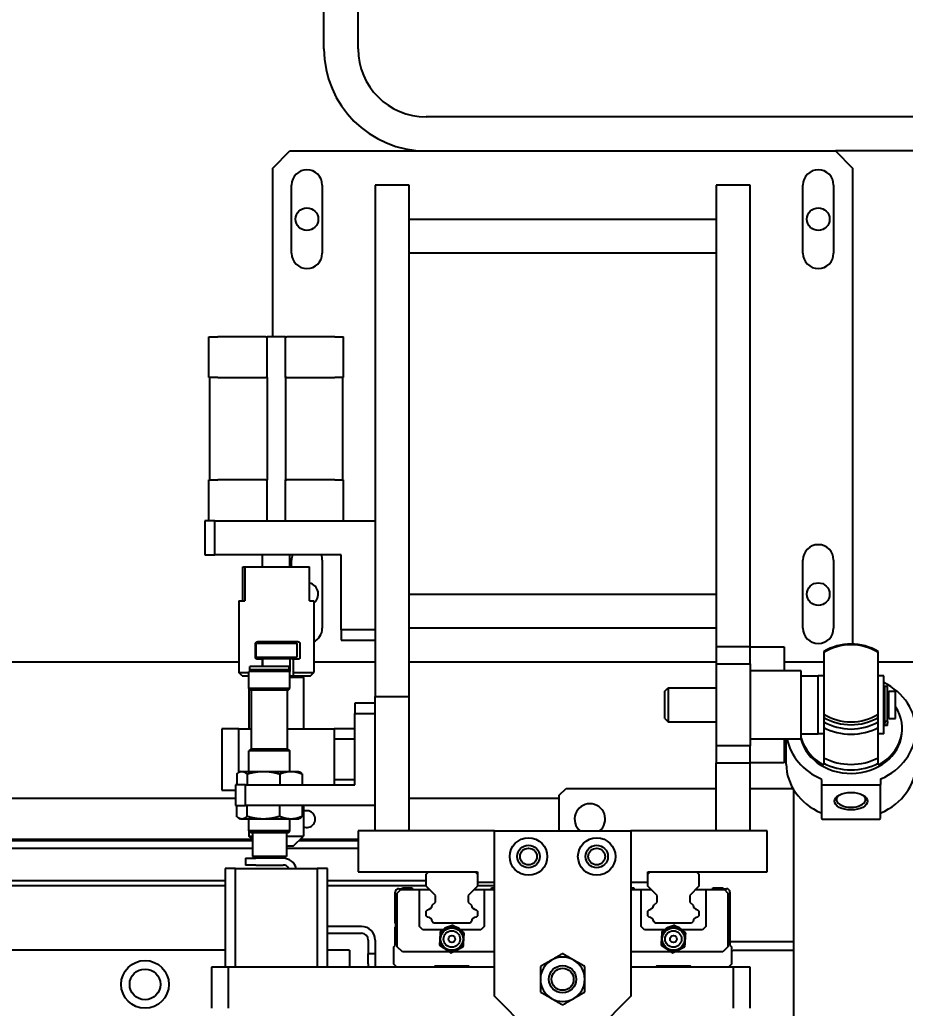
# Model space of a CAD drawing. Header units: millimetres. Extents: x 0 to 7722, y 0 to 5460.
# Drawn here: x 1578.7 to 1838.4, y 3732 to 4022 of the extents above; entities that cross this region are included whole.
import ezdxf

# ---------------------------------------------------------------- set-up
doc = ezdxf.new("R2010")
doc.units = ezdxf.units.MM
doc.header["$LTSCALE"] = 5
doc.layers.get('0').update_dxf_attribs({"linetype": 'CONTINUOUS'})
doc.layers.get('Defpoints').update_dxf_attribs({"linetype": 'CONTINUOUS'})
doc.styles.add('DIM', font='romans.shx', dxfattribs={"width": 0.85})
doc.dimstyles.new('KOCPSM$0', dxfattribs={"dimtxt": 3, "dimasz": 2.5, "dimexe": 0.8, "dimexo": 0.8, "dimgap": 0.8, "dimtad": 1, "dimdsep": 46, "dimtxsty": 'DIM', "dimblk": 'CLOSEDBLANK', "dimcen": 0, "dimclrd": 4, "dimclre": 4, "dimclrt": 7, "dimazin": 2, "dimtfac": 1, "dimtmove": 0, "dimatfit": 3, "dimldrblk": 'CLOSEDBLANK', "dimfxl": 1, "dimarcsym": 0})

# ---------------------------------------------------------------- blocks, each defined once
blk = doc.blocks.new('_ClosedBlank')
at = {"color": 0, "linetype": 'ByBlock', "lineweight": -2}
for p, q in [((-1, 0.1667), (0, 0)), ((-1, 0.1667), (-1, -0.1667)), ((0, 0), (-1, -0.1667))]:
    blk.add_line(p, q, dxfattribs=at)
blk = doc.blocks.new('*D10')
at = {"color": 4, "linetype": 'ByBlock', "lineweight": -2, "transparency": 16777216}
for p, q in [((605.43, 4029.21), (605.43, 5055.01)), ((2190.43, 4539.48), (2190.43, 5055.01)), ((642.93, 5043.01), (2152.93, 5043.01))]:
    blk.add_line(p, q, dxfattribs=at)
at = {"layer": 'Defpoints', "color": 0, "transparency": 16777216}
for p in [(2190.43, 5043.01), (2190.43, 4527.48), (605.43, 4017.21)]:
    blk.add_point(p, dxfattribs=at)
at = {"color": 4, "lineweight": -2, "transparency": 16777216, "xscale": 37.5, "yscale": 37.5, "zscale": 37.5, "rotation": 180}
blk.add_blockref('_ClosedBlank', (605.43, 5043.01), dxfattribs=at)
at = {"color": 4, "lineweight": -2, "transparency": 16777216, "xscale": 37.5, "yscale": 37.5, "zscale": 37.5}
blk.add_blockref('_ClosedBlank', (2190.43, 5043.01), dxfattribs=at)
at = {"color": 7, "transparency": 16777216, "insert": (1397.93, 5077.51), "char_height": 45, "attachment_point": 5, "style": 'DIM'}
blk.add_mtext('1585', dxfattribs=at)

msp = doc.modelspace()

# ---------------------------------------------------------------- linework, layer by layer
for p, q in [((1667.931, 4013.483), (1667.931, 4075.283)), ((1677.931, 4013.483), (1677.931, 4075.283)), ((1891.981, 3993.483), (1697.931, 3993.483)), ((1652.931, 3978.483), (1657.931, 3983.483)), ((1657.931, 3983.483), (1817.931, 3983.483)), ((1891.981, 3983.483), (1817.931, 3983.483)), ((1817.931, 3983.483), (1822.931, 3978.483)), ((1652.931, 3928.983), (1652.931, 3978.483)), ((1822.931, 3978.483), (1822.931, 3838.797)), ((1658.431, 3953.483), (1658.431, 3973.483)), ((1667.431, 3973.483), (1667.431, 3953.483)), ((1692.931, 3973.483), (1682.931, 3973.483)), ((1682.931, 3973.483), (1682.931, 3823.483)), ((1692.931, 3823.483), (1692.931, 3973.483)), ((1782.931, 3973.483), (1782.931, 3837.983)), ((1792.931, 3973.483), (1782.931, 3973.483)), ((1792.931, 3837.983), (1792.931, 3973.483)), ((1808.431, 3953.483), (1808.431, 3973.483)), ((1817.431, 3973.483), (1817.431, 3953.483)), ((1692.931, 3963.483), (1782.931, 3963.483)), ((1782.931, 3953.483), (1692.931, 3953.483)), ((1634.181, 3916.983), (1634.181, 3928.983)), ((1634.181, 3928.983), (1636.078, 3928.983)), ((1636.078, 3928.983), (1636.748, 3928.983)), ((1650.831, 3928.983), (1636.748, 3928.983)), ((1650.831, 3928.983), (1651.231, 3928.983)), ((1651.231, 3916.983), (1651.231, 3928.983)), ((1656.631, 3928.983), (1651.231, 3928.983)), ((1656.631, 3928.983), (1657.031, 3928.983)), ((1656.631, 3916.983), (1656.631, 3928.983)), ((1671.114, 3928.983), (1657.031, 3928.983)), ((1671.114, 3928.983), (1671.784, 3928.983)), ((1671.784, 3928.983), (1673.681, 3928.983)), ((1673.681, 3916.983), (1673.681, 3928.983)), ((1636.078, 3916.983), (1634.181, 3916.983)), ((1634.431, 3886.983), (1634.431, 3916.983)), ((1636.748, 3916.983), (1636.078, 3916.983)), ((1636.748, 3916.983), (1650.831, 3916.983)), ((1651.231, 3916.983), (1650.831, 3916.983)), ((1651.231, 3916.983), (1651.231, 3886.983)), ((1657.031, 3916.983), (1656.631, 3916.983)), ((1656.631, 3916.983), (1656.631, 3886.983)), ((1657.031, 3916.983), (1671.114, 3916.983)), ((1671.784, 3916.983), (1671.114, 3916.983)), ((1673.681, 3916.983), (1671.784, 3916.983)), ((1673.431, 3886.983), (1673.431, 3916.983)), ((1634.181, 3886.983), (1636.078, 3886.983)), ((1634.181, 3874.983), (1634.181, 3886.983)), ((1636.078, 3886.983), (1636.748, 3886.983)), ((1650.831, 3886.983), (1636.748, 3886.983)), ((1650.831, 3886.983), (1651.231, 3886.983)), ((1651.231, 3874.983), (1651.231, 3886.983)), ((1656.631, 3886.983), (1657.031, 3886.983)), ((1656.631, 3874.983), (1656.631, 3886.983)), ((1671.114, 3886.983), (1657.031, 3886.983)), ((1671.114, 3886.983), (1671.784, 3886.983)), ((1671.784, 3886.983), (1673.681, 3886.983)), ((1673.681, 3874.983), (1673.681, 3886.983)), ((1635.931, 3874.983), (1632.931, 3874.983)), ((1632.931, 3874.983), (1632.931, 3864.983)), ((1635.931, 3864.983), (1635.931, 3874.983)), ((1635.931, 3874.983), (1682.931, 3874.983)), ((1632.931, 3864.983), (1635.931, 3864.983)), ((1672.931, 3864.983), (1635.931, 3864.983)), ((1649.931, 3861.483), (1649.931, 3864.983)), ((1657.931, 3861.483), (1657.931, 3864.983)), ((1658.431, 3861.483), (1658.431, 3863.483)), ((1667.431, 3863.483), (1667.431, 3843.483)), ((1672.931, 3842.983), (1672.931, 3864.983)), ((1808.431, 3843.483), (1808.431, 3863.483)), ((1817.431, 3863.483), (1817.431, 3843.483)), ((1644.171, 3861.483), (1644.714, 3861.483)), ((1644.171, 3851.483), (1644.171, 3861.483)), ((1644.714, 3861.483), (1644.714, 3851.483)), ((1644.714, 3861.483), (1663.691, 3861.483)), ((1663.691, 3851.483), (1663.691, 3861.483)), ((1642.931, 3851.483), (1644.714, 3851.483)), ((1642.931, 3851.483), (1642.931, 3830.483)), ((1663.691, 3851.483), (1664.931, 3851.483)), ((1664.931, 3851.483), (1664.931, 3830.483)), ((1692.931, 3853.483), (1782.931, 3853.483)), ((1672.931, 3842.983), (1672.931, 3839.983)), ((1682.931, 3842.983), (1672.931, 3842.983)), ((1782.931, 3843.483), (1692.931, 3843.483)), ((1672.931, 3839.983), (1682.931, 3839.983)), ((1647.873, 3834.783), (1647.873, 3838.983)), ((1648.431, 3839.483), (1647.931, 3838.983)), ((1659.931, 3838.983), (1647.931, 3838.983)), ((1647.931, 3838.983), (1647.931, 3834.983)), ((1660.375, 3839.483), (1648.39, 3839.483)), ((1659.431, 3839.483), (1659.931, 3838.983)), ((1659.931, 3838.983), (1659.931, 3834.983)), ((1660.858, 3838.983), (1660.858, 3834.783)), ((1792.931, 3837.983), (1782.931, 3837.983)), ((1782.931, 3837.983), (1782.931, 3832.983)), ((1792.931, 3832.983), (1792.931, 3837.983)), ((1792.931, 3837.983), (1802.931, 3837.983)), ((1802.931, 3837.983), (1802.931, 3830.983)), ((1647.931, 3834.983), (1659.931, 3834.983)), ((1648.431, 3834.483), (1647.931, 3834.983)), ((1648.183, 3834.483), (1649.928, 3834.483)), ((1658.58, 3834.483), (1649.928, 3834.483)), ((1649.928, 3832.283), (1649.928, 3834.483)), ((1649.931, 3834.483), (1649.931, 3832.283)), ((1657.931, 3834.483), (1657.931, 3830.783)), ((1658.58, 3834.483), (1658.917, 3834.483)), ((1658.917, 3834.483), (1660.569, 3834.483)), ((1658.917, 3834.483), (1658.917, 3830.483)), ((1659.431, 3834.483), (1659.931, 3834.983)), ((1814.531, 3836.333), (1814.531, 3818.265)), ((1830.531, 3818.265), (1830.531, 3836.333)), ((1642.931, 3833.483), (1552.931, 3833.483)), ((1646.431, 3831.283), (1645.931, 3830.783)), ((1657.681, 3832.283), (1646.181, 3832.283)), ((1646.181, 3831.283), (1646.181, 3832.283)), ((1657.681, 3831.283), (1646.181, 3831.283)), ((1657.431, 3831.283), (1657.931, 3830.783)), ((1657.681, 3831.283), (1657.681, 3832.283)), ((1682.931, 3833.483), (1664.931, 3833.483)), ((1782.931, 3833.483), (1692.931, 3833.483)), ((1782.931, 3832.983), (1792.931, 3832.983)), ((1782.931, 3832.983), (1782.931, 3808.983)), ((1792.931, 3832.983), (1792.931, 3808.983)), ((1807.931, 3830.983), (1792.931, 3830.983)), ((1814.531, 3833.483), (1802.931, 3833.483)), ((1807.931, 3810.983), (1807.931, 3830.983)), ((1962.563, 3833.483), (1830.531, 3833.483)), ((1642.931, 3830.483), (1645.931, 3830.483)), ((1643.931, 3829.483), (1642.931, 3830.483)), ((1643.931, 3829.483), (1645.931, 3829.483)), ((1657.931, 3830.783), (1645.931, 3830.783)), ((1645.931, 3825.783), (1645.931, 3830.783)), ((1657.931, 3825.783), (1657.931, 3830.783)), ((1657.931, 3829.483), (1658.719, 3829.483)), ((1661.931, 3828.983), (1657.931, 3828.983)), ((1658.863, 3829.483), (1658.719, 3829.483)), ((1658.863, 3829.483), (1663.931, 3829.483)), ((1658.917, 3830.483), (1664.931, 3830.483)), ((1661.431, 3829.483), (1661.931, 3828.983)), ((1661.931, 3828.983), (1661.931, 3813.983)), ((1663.931, 3829.483), (1664.931, 3830.483)), ((1807.931, 3829.483), (1812.931, 3829.483)), ((1812.931, 3812.483), (1812.931, 3829.483)), ((1812.931, 3812.483), (1812.931, 3829.483)), ((1814.531, 3829.483), (1812.931, 3829.483)), ((1832.131, 3829.483), (1830.531, 3829.483)), ((1832.131, 3812.483), (1832.131, 3829.483)), ((1645.931, 3825.783), (1645.931, 3813.983)), ((1657.931, 3825.783), (1645.931, 3825.783)), ((1646.431, 3825.283), (1645.931, 3825.783)), ((1657.431, 3825.283), (1646.431, 3825.283)), ((1646.681, 3807.983), (1646.681, 3825.283)), ((1657.181, 3807.983), (1657.181, 3825.283)), ((1657.431, 3825.283), (1657.931, 3825.783)), ((1767.931, 3824.983), (1768.931, 3825.983)), ((1768.931, 3825.983), (1768.931, 3815.983)), ((1768.931, 3825.983), (1782.931, 3825.983)), ((1832.431, 3816.122), (1832.431, 3826.372)), ((1833.231, 3826.372), (1832.431, 3826.372)), ((1833.231, 3816.122), (1833.231, 3826.372)), ((1682.931, 3823.483), (1692.931, 3823.483)), ((1682.931, 3783.983), (1682.931, 3823.483)), ((1692.931, 3783.983), (1692.931, 3823.483)), ((1767.931, 3816.983), (1767.931, 3824.983)), ((1832.131, 3824.983), (1832.431, 3824.983)), ((1833.231, 3824.683), (1833.581, 3824.683)), ((1833.581, 3816.983), (1833.581, 3824.983)), ((1833.581, 3824.983), (1835.581, 3824.983)), ((1835.581, 3816.983), (1835.581, 3824.983)), ((1676.931, 3821.483), (1676.931, 3818.483)), ((1682.931, 3821.483), (1676.931, 3821.483)), ((1676.931, 3818.483), (1682.931, 3818.483)), ((1676.931, 3797.483), (1676.931, 3818.483)), ((1767.931, 3816.983), (1768.931, 3815.983)), ((1814.531, 3817.319), (1814.531, 3816.055)), ((1830.531, 3816.055), (1830.531, 3817.319)), ((1832.131, 3816.983), (1832.431, 3816.983)), ((1833.231, 3817.283), (1833.581, 3817.283)), ((1833.581, 3816.983), (1835.581, 3816.983)), ((1642.931, 3813.983), (1637.931, 3813.983)), ((1637.931, 3813.983), (1637.931, 3795.983)), ((1642.931, 3801.193), (1642.931, 3813.983)), ((1642.931, 3813.983), (1646.681, 3813.983)), ((1657.181, 3813.983), (1670.931, 3813.983)), ((1676.931, 3813.983), (1670.931, 3813.983)), ((1670.931, 3813.983), (1670.931, 3810.983)), ((1768.931, 3815.983), (1782.931, 3815.983)), ((1814.531, 3814.353), (1814.531, 3805.484)), ((1830.531, 3805.484), (1830.531, 3814.353)), ((1832.431, 3816.122), (1832.431, 3815.603)), ((1833.231, 3816.122), (1832.431, 3816.122)), ((1832.431, 3814.946), (1832.431, 3815.603)), ((1833.231, 3814.946), (1832.431, 3814.946)), ((1833.231, 3816.122), (1833.231, 3815.603)), ((1833.231, 3814.946), (1833.231, 3815.603)), ((1837.531, 3813.614), (1837.531, 3814.14)), ((1670.931, 3810.983), (1670.931, 3798.983)), ((1670.931, 3810.983), (1676.931, 3810.983)), ((1792.931, 3810.983), (1807.931, 3810.983)), ((1802.931, 3810.983), (1802.931, 3803.983)), ((1803.531, 3803.613), (1803.531, 3810.983)), ((1807.931, 3812.483), (1812.931, 3812.483)), ((1814.531, 3812.483), (1812.931, 3812.483)), ((1832.131, 3812.483), (1830.531, 3812.483)), ((1646.431, 3807.983), (1645.931, 3807.483)), ((1657.431, 3807.983), (1646.431, 3807.983)), ((1657.431, 3807.983), (1657.931, 3807.483)), ((1782.931, 3808.983), (1782.931, 3803.983)), ((1792.931, 3808.983), (1782.931, 3808.983)), ((1792.931, 3803.983), (1792.931, 3808.983)), ((1657.931, 3807.483), (1645.931, 3807.483)), ((1645.931, 3801.483), (1645.931, 3807.483)), ((1657.931, 3801.483), (1657.931, 3807.483)), ((1814.531, 3805.484), (1814.531, 3805.475)), ((1830.531, 3805.475), (1830.531, 3805.484)), ((1782.931, 3783.983), (1782.931, 3803.983)), ((1782.931, 3803.983), (1792.931, 3803.983)), ((1792.931, 3783.983), (1792.931, 3803.983)), ((1802.931, 3803.983), (1792.931, 3803.983)), ((1814.531, 3804.232), (1814.531, 3803.878)), ((1814.531, 3803.878), (1814.531, 3803.352)), ((1830.531, 3803.878), (1830.531, 3804.232)), ((1830.531, 3803.352), (1830.531, 3803.878)), ((1642.334, 3800.724), (1642.334, 3797.483)), ((1643.431, 3801.483), (1642.998, 3801.233)), ((1643.431, 3801.483), (1643.843, 3801.483)), ((1643.843, 3801.483), (1650.15, 3801.483)), ((1645.351, 3800.724), (1645.351, 3797.483)), ((1650.15, 3801.483), (1658.238, 3801.483)), ((1654.948, 3800.724), (1654.948, 3797.483)), ((1658.238, 3801.483), (1660.431, 3801.483)), ((1660.431, 3801.483), (1660.864, 3801.233)), ((1661.528, 3800.724), (1661.528, 3797.483)), ((1813.931, 3797.629), (1813.931, 3799.053)), ((1831.131, 3799.053), (1831.131, 3797.629)), ((1644.931, 3797.483), (1641.931, 3797.483)), ((1641.931, 3797.483), (1641.931, 3791.483)), ((1644.931, 3791.483), (1644.931, 3797.483)), ((1644.931, 3797.483), (1676.931, 3797.483)), ((1676.931, 3798.983), (1670.931, 3798.983)), ((1670.931, 3798.983), (1670.931, 3797.483)), ((1736.931, 3794.483), (1738.931, 3796.483)), ((1738.931, 3796.483), (1782.931, 3796.483)), ((1792.931, 3796.483), (1805.482, 3796.483)), ((1813.931, 3787.628), (1813.931, 3797.629)), ((1830.931, 3797.459), (1814.131, 3797.459)), ((1831.131, 3787.628), (1831.131, 3797.629)), ((1641.931, 3793.483), (1288.931, 3793.483)), ((1637.931, 3795.983), (1641.931, 3795.983)), ((1736.931, 3793.483), (1692.931, 3793.483)), ((1736.931, 3783.983), (1736.931, 3794.483)), ((1805.731, 3715.975), (1805.731, 3796.068)), ((1641.931, 3791.483), (1644.931, 3791.483)), ((1642.334, 3788.242), (1642.334, 3791.483)), ((1682.931, 3791.483), (1644.931, 3791.483)), ((1645.351, 3788.242), (1645.351, 3791.483)), ((1654.948, 3788.242), (1654.948, 3791.483)), ((1661.528, 3791.483), (1661.528, 3788.242)), ((1661.931, 3791.483), (1661.931, 3782.483)), ((1643.431, 3787.483), (1642.998, 3787.733)), ((1643.843, 3787.483), (1643.431, 3787.483)), ((1650.15, 3787.483), (1643.843, 3787.483)), ((1645.931, 3783.983), (1645.931, 3787.483)), ((1658.238, 3787.483), (1650.15, 3787.483)), ((1657.931, 3783.983), (1657.931, 3787.483)), ((1660.431, 3787.483), (1658.238, 3787.483)), ((1660.431, 3787.483), (1660.864, 3787.733)), ((1814.131, 3787.458), (1830.931, 3787.458)), ((1645.931, 3783.983), (1645.931, 3782.483)), ((1657.931, 3783.983), (1645.931, 3783.983)), ((1646.431, 3783.483), (1645.931, 3783.983)), ((1645.931, 3782.483), (1646.931, 3782.483)), ((1646.931, 3781.483), (1645.931, 3782.483)), ((1657.431, 3783.483), (1646.431, 3783.483)), ((1646.931, 3783.483), (1646.931, 3776.483)), ((1656.931, 3783.483), (1656.931, 3776.483)), ((1656.931, 3782.483), (1661.931, 3782.483)), ((1657.431, 3783.483), (1657.931, 3783.983)), ((1658.931, 3779.483), (1661.931, 3782.483)), ((1677.931, 3783.983), (1677.931, 3771.983)), ((1717.931, 3783.983), (1677.931, 3783.983)), ((1717.931, 3735.483), (1717.931, 3783.983)), ((1717.931, 3783.983), (1757.931, 3783.983)), ((1757.931, 3783.983), (1757.931, 3735.483)), ((1797.931, 3783.983), (1757.931, 3783.983)), ((1797.931, 3771.983), (1797.931, 3783.983)), ((1646.931, 3781.483), (1288.931, 3781.483)), ((1646.931, 3781.135), (1288.931, 3781.135)), ((1470.431, 3778.983), (1646.931, 3778.983)), ((1658.931, 3779.483), (1656.931, 3779.483)), ((1656.931, 3778.983), (1677.931, 3778.983)), ((1677.931, 3781.135), (1660.583, 3781.135)), ((1677.931, 3781.483), (1660.931, 3781.483)), ((1644.931, 3775.983), (1647.931, 3775.983)), ((1644.931, 3775.983), (1644.931, 3773.983)), ((1656.931, 3776.483), (1646.931, 3776.483)), ((1655.931, 3775.983), (1647.931, 3775.983)), ((1641.931, 3772.983), (1638.931, 3772.983)), ((1638.931, 3772.983), (1638.931, 3743.983)), ((1641.931, 3743.983), (1641.931, 3772.983)), ((1641.931, 3772.983), (1665.931, 3772.983)), ((1647.931, 3773.983), (1644.931, 3773.983)), ((1647.931, 3773.983), (1655.931, 3773.983)), ((1668.931, 3772.983), (1665.931, 3772.983)), ((1665.931, 3772.983), (1665.931, 3743.983)), ((1668.931, 3743.983), (1668.931, 3772.983)), ((1677.931, 3771.983), (1712.931, 3771.983)), ((1697.931, 3771.283), (1698.631, 3771.983)), ((1697.931, 3767.783), (1697.931, 3771.283)), ((1698.631, 3771.983), (1712.231, 3771.983)), ((1712.231, 3771.983), (1712.931, 3771.283)), ((1712.931, 3771.983), (1712.931, 3768.983)), ((1712.931, 3771.283), (1712.931, 3767.783)), ((1762.931, 3768.983), (1762.931, 3771.983)), ((1762.931, 3771.983), (1797.931, 3771.983)), ((1762.931, 3771.283), (1763.631, 3771.983)), ((1762.931, 3767.783), (1762.931, 3771.283)), ((1763.631, 3771.983), (1777.231, 3771.983)), ((1777.231, 3771.983), (1777.931, 3771.283)), ((1777.931, 3771.283), (1777.931, 3767.783)), ((1638.931, 3767.883), (1288.931, 3767.883)), ((1470.431, 3769.483), (1638.931, 3769.483)), ((1668.931, 3769.483), (1697.931, 3769.483)), ((1697.931, 3767.883), (1668.931, 3767.883)), ((1690.431, 3766.783), (1690.931, 3767.283)), ((1690.931, 3767.283), (1693.831, 3767.283)), ((1693.831, 3767.283), (1693.831, 3766.783)), ((1700.631, 3765.083), (1697.931, 3767.783)), ((1712.931, 3767.783), (1710.231, 3765.083)), ((1712.931, 3768.983), (1717.931, 3768.983)), ((1717.931, 3767.883), (1712.931, 3767.883)), ((1717.031, 3767.283), (1717.931, 3767.283)), ((1717.031, 3766.783), (1717.031, 3767.283)), ((1757.931, 3768.983), (1762.931, 3768.983)), ((1757.931, 3767.283), (1758.831, 3767.283)), ((1758.831, 3767.283), (1758.831, 3766.783)), ((1765.631, 3765.083), (1762.931, 3767.783)), ((1777.931, 3767.783), (1775.231, 3765.083)), ((1782.031, 3767.283), (1784.931, 3767.283)), ((1782.031, 3766.783), (1782.031, 3767.283)), ((1784.931, 3767.283), (1785.431, 3766.783)), ((1688.841, 3756.925), (1688.841, 3766.053)), ((1689.431, 3765.783), (1690.431, 3766.783)), ((1689.431, 3749.983), (1689.431, 3765.783)), ((1689.841, 3767.053), (1690.701, 3767.053)), ((1690.431, 3766.783), (1695.931, 3766.783)), ((1695.931, 3766.783), (1698.931, 3766.783)), ((1695.931, 3755.983), (1695.931, 3766.783)), ((1700.631, 3763.143), (1700.631, 3765.083)), ((1710.231, 3765.083), (1710.231, 3763.143)), ((1711.931, 3766.783), (1714.931, 3766.783)), ((1714.931, 3766.783), (1717.931, 3766.783)), ((1714.931, 3766.783), (1714.931, 3755.983)), ((1757.931, 3766.783), (1760.931, 3766.783)), ((1760.931, 3766.783), (1763.931, 3766.783)), ((1760.931, 3755.983), (1760.931, 3766.783)), ((1765.631, 3763.143), (1765.631, 3765.083)), ((1775.231, 3765.083), (1775.231, 3763.143)), ((1776.931, 3766.783), (1779.931, 3766.783)), ((1779.931, 3766.783), (1785.431, 3766.783)), ((1779.931, 3766.783), (1779.931, 3755.983)), ((1785.161, 3767.053), (1786.021, 3767.053)), ((1785.431, 3766.783), (1786.431, 3765.783)), ((1786.431, 3765.783), (1786.431, 3749.983)), ((1787.021, 3766.053), (1787.021, 3750.393)), ((1699.677, 3762.189), (1700.631, 3763.143)), ((1710.231, 3763.143), (1711.185, 3762.189)), ((1764.677, 3762.189), (1765.631, 3763.143)), ((1775.231, 3763.143), (1776.185, 3762.189)), ((1697.931, 3760.443), (1698.337, 3760.849)), ((1697.931, 3759.133), (1697.931, 3760.443)), ((1698.349, 3758.715), (1697.931, 3759.133)), ((1712.931, 3759.133), (1712.513, 3758.715)), ((1712.525, 3760.849), (1712.931, 3760.443)), ((1712.931, 3760.443), (1712.931, 3759.133)), ((1762.931, 3760.443), (1763.337, 3760.849)), ((1762.931, 3759.133), (1762.931, 3760.443)), ((1763.349, 3758.715), (1762.931, 3759.133)), ((1777.931, 3759.133), (1777.513, 3758.715)), ((1777.525, 3760.849), (1777.931, 3760.443)), ((1777.931, 3760.443), (1777.931, 3759.133)), ((1678.931, 3755.983), (1668.931, 3755.983)), ((1688.841, 3750.393), (1688.841, 3755.781)), ((1696.931, 3754.983), (1695.931, 3755.983)), ((1700.081, 3756.983), (1699.675, 3757.389)), ((1710.781, 3756.983), (1700.081, 3756.983)), ((1711.187, 3757.389), (1710.781, 3756.983)), ((1714.931, 3755.983), (1713.931, 3754.983)), ((1761.931, 3754.983), (1760.931, 3755.983)), ((1765.081, 3756.983), (1764.675, 3757.389)), ((1775.781, 3756.983), (1765.081, 3756.983)), ((1776.187, 3757.389), (1775.781, 3756.983)), ((1779.931, 3755.983), (1778.931, 3754.983)), ((1668.931, 3753.983), (1678.931, 3753.983)), ((1702.827, 3754.983), (1696.931, 3754.983)), ((1713.931, 3754.983), (1708.035, 3754.983)), ((1767.827, 3754.983), (1761.931, 3754.983)), ((1778.931, 3754.983), (1773.035, 3754.983)), ((1680.931, 3751.983), (1680.931, 3747.983)), ((1682.931, 3751.983), (1682.931, 3747.983)), ((1688.431, 3749.983), (1688.841, 3750.393)), ((1688.431, 3744.863), (1688.431, 3749.983)), ((1690.931, 3748.483), (1689.431, 3749.983)), ((1786.431, 3749.983), (1784.931, 3748.483)), ((1805.731, 3751.483), (1787.021, 3751.483)), ((1787.021, 3750.393), (1787.431, 3749.983)), ((1787.431, 3749.983), (1787.431, 3744.863)), ((1638.931, 3748.983), (1402.931, 3748.983)), ((1675.431, 3748.983), (1668.931, 3748.983)), ((1675.431, 3748.983), (1675.431, 3743.983)), ((1680.931, 3744.983), (1680.931, 3747.983)), ((1682.931, 3747.983), (1680.931, 3747.983)), ((1682.931, 3747.983), (1682.931, 3744.983)), ((1704.831, 3748.483), (1690.931, 3748.483)), ((1717.931, 3748.483), (1705.653, 3748.483)), ((1769.831, 3748.483), (1757.931, 3748.483)), ((1784.931, 3748.483), (1770.653, 3748.483)), ((1787.431, 3748.483), (1787.931, 3748.983)), ((1787.931, 3748.983), (1805.731, 3748.983)), ((1639.931, 3743.983), (1634.931, 3743.983)), ((1634.931, 3743.983), (1634.931, 3731.983)), ((1639.931, 3731.983), (1639.931, 3743.983)), ((1717.931, 3743.983), (1639.931, 3743.983)), ((1680.931, 3744.983), (1680.931, 3743.983)), ((1682.931, 3744.983), (1682.931, 3743.983)), ((1689.311, 3743.983), (1688.431, 3744.863)), ((1700.431, 3744.353), (1700.061, 3743.983)), ((1710.431, 3744.353), (1700.431, 3744.353)), ((1710.801, 3743.983), (1710.431, 3744.353)), ((1787.931, 3743.983), (1757.931, 3743.983)), ((1765.431, 3744.353), (1765.061, 3743.983)), ((1775.431, 3744.353), (1765.431, 3744.353)), ((1775.801, 3743.983), (1775.431, 3744.353)), ((1787.431, 3744.863), (1786.551, 3743.983)), ((1792.931, 3743.983), (1787.931, 3743.983)), ((1787.931, 3743.983), (1787.931, 3731.983)), ((1792.931, 3731.983), (1792.931, 3743.983)), ((1727.931, 3725.483), (1717.931, 3735.483)), ((1757.931, 3735.483), (1747.931, 3725.483))]:
    msp.add_line(p, q)
for centre, radius in [((1662.931, 3963.483), 3.323), ((1812.931, 3963.483), 3.323), ((1812.931, 3853.483), 3.323), ((1727.931, 3776.483), 5.5), ((1747.931, 3776.483), 5.5), ((1727.931, 3776.483), 3.3), ((1727.931, 3776.483), 2.458), ((1747.931, 3776.483), 3.3), ((1747.931, 3776.483), 2.458), ((1705.431, 3752.283), 3.3), ((1770.431, 3752.283), 3.3), ((1705.431, 3752.283), 2.421), ((1705.431, 3752.283), 1), ((1770.431, 3752.283), 2.421), ((1770.431, 3752.283), 1), ((1615.431, 3738.983), 7), ((1737.931, 3740.483), 4), ((1615.431, 3738.983), 4.5), ((1737.931, 3740.483), 3.233)]:
    msp.add_circle(centre, radius)
for centre, radius, start, end in [((1697.931, 4013.483), 30, 180, 270), ((1697.931, 4013.483), 20, 180, 270), ((1662.931, 3973.483), 4.5, 0, 180), ((1812.931, 3973.483), 4.5, 0, 180), ((1662.931, 3953.483), 4.5, 180, 0), ((1812.931, 3953.483), 4.5, 180, 0), ((1812.931, 3863.483), 4.5, 0, 180), ((1662.931, 3863.483), 4.5, 160.52878, 180), ((1662.931, 3863.483), 4.5, 0, 19.47122), ((1662.931, 3853.483), 3.323, 306.99715, 76.77859), ((1662.931, 3843.483), 4.5, 296.3878, 0), ((1812.931, 3843.483), 4.5, 180, 0), ((1745.931, 3787.483), 4.5, 308.94244, 231.05756), ((1662.931, 3787.483), 2.459, 245.99903, 114.00097), ((1655.931, 3771.983), 4, 14.47751, 90), ((1655.931, 3771.983), 2, 30, 90), ((1689.841, 3766.053), 1, 90, 180), ((1786.021, 3766.053), 1, 0, 90), ((1698.131, 3762.395), 1.56, 277.59485, 352.40512), ((1712.732, 3762.395), 1.56, 187.59488, 262.40515), ((1763.131, 3762.395), 1.56, 277.59485, 352.40512), ((1777.732, 3762.395), 1.56, 187.59488, 262.40515), ((1698.131, 3757.17), 1.56, 8.06788, 81.9325), ((1712.732, 3757.17), 1.56, 98.0675, 171.93212), ((1763.131, 3757.17), 1.56, 8.06788, 81.9325), ((1777.732, 3757.17), 1.56, 98.0675, 171.93212), ((1678.931, 3751.983), 4, 0, 90), ((1688.021, 3756.353), 1, 325.08479, 34.91521), ((1705.431, 3752.283), 3.751, 95.4209, 133.96136), ((1705.431, 3752.283), 3.521, 62.76881, 110.23129), ((1705.431, 3752.283), 3.751, 46.03864, 77.57919), ((1770.431, 3752.283), 3.751, 95.4209, 133.96136), ((1770.431, 3752.283), 3.521, 62.76881, 110.23129), ((1770.431, 3752.283), 3.751, 46.03864, 77.57919), ((1678.931, 3751.983), 2, 0, 90), ((1705.431, 3752.283), 3.521, 122.76881, 170.23129), ((1705.431, 3752.283), 3.521, 2.76881, 50.23129), ((1770.431, 3752.283), 3.521, 122.76881, 170.23129), ((1770.431, 3752.283), 3.521, 2.76881, 50.23129), ((1705.431, 3752.283), 3.521, 182.76881, 230.23129), ((1705.431, 3752.283), 3.521, 302.76881, 350.23129), ((1770.431, 3752.283), 3.521, 182.76881, 230.23129), ((1770.431, 3752.283), 3.521, 302.76881, 350.23129), ((1705.431, 3752.283), 3.521, 242.76881, 290.23129), ((1737.931, 3740.483), 6.5, 60, 120), ((1770.431, 3752.283), 3.521, 242.76881, 290.23129), ((1737.931, 3740.483), 6.5, 120, 180), ((1737.931, 3740.483), 6.5, 0, 60), ((1737.931, 3740.483), 6.5, 180, 240), ((1737.931, 3740.483), 6.5, 300, 0), ((1737.931, 3740.483), 6.5, 240, 300)]:
    msp.add_arc(centre, radius, start, end)
for centre, major_axis, ratio, start_param, end_param in [((1822.531, 3826.984), (-13.9, 0), 0.8502651, 4.0991252, 5.3256528), ((1822.531, 3827.299), (-13.3, 0), 0.8502651, 4.0670068, 5.3577711), ((1822.531, 3813.614), (19, 0), 0.8502651, 5.1916684, 7.3242947), ((1822.531, 3814.14), (15, 0), 0.8502651, 5.2749252, 6.7987793), ((1822.531, 3827.299), (13.3, 0), 0.8502651, 4.0670068, 5.3577711), ((1822.531, 3826.984), (13.9, 0), 0.8502651, 4.0991252, 5.3256528), ((1822.531, 3813.614), (15, 0), 0.8502651, 3.3493759, 6.2831853), ((1822.531, 3825.72), (13.9, 0), 0.8502651, 4.0991252, 5.3256528), ((1822.531, 3825.141), (15, 0), 0.8502651, 4.1498527, 5.2749252), ((1822.531, 3813.614), (-19, 0), 0.8502651, 0.1635903, 1.0915169), ((1822.531, 3814.14), (-15, 0), 0.8502651, 0.2314564, 1.0082601), ((1822.531, 3816.272), (15, 0), 0.8502651, 4.1498527, 5.2749252), ((1822.531, 3803.613), (-19, 0), 0.8502651, 0, 1.0915169), ((1822.531, 3814.667), (15, 0), 0.8502651, 4.1498527, 5.2749252), ((1822.531, 3803.613), (19, 0), 0.8502651, 5.1916684, 6.2831853), ((1813.631, 3799.053), (0.3, 0), 0.8502651, 0, 1.0915169), ((1831.431, 3799.053), (-0.3, 0), 0.8502651, 5.1916684, 6.2831853), ((1814.131, 3797.629), (-0.2, 0), 0.8502651, 0, 1.5707963), ((1830.931, 3797.629), (0.2, 0), 0.8502651, 4.712389, 6.2831853), ((1822.531, 3793.216), (-4.283, 0), 0.5263546, 5.6990602, 10.0089031), ((1813.631, 3789.052), (0.3, 0), 0.8502651, 0, 1.0915169), ((1814.131, 3787.628), (-0.2, 0), 0.8502651, 0, 1.5707963), ((1830.931, 3787.628), (0.2, 0), 0.8502651, 4.712389, 6.2831853), ((1831.431, 3789.052), (-0.3, 0), 0.8502651, 5.1916684, 6.2831853)]:
    msp.add_ellipse(centre, major_axis=major_axis, ratio=ratio, start_param=start_param, end_param=end_param)
msp.add_ellipse((1822.531, 3792.722), major_axis=(4.864, 0), ratio=0.5263546)
for points, knots in [([(1647.873, 3838.983), (1647.873, 3839.049), (1647.888, 3839.118), (1647.942, 3839.241), (1647.982, 3839.295), (1648.073, 3839.383), (1648.132, 3839.421), (1648.259, 3839.471), (1648.326, 3839.483), (1648.39, 3839.483)], [0, 0, 0, 0, 0.01981439, 0.01981439, 0.03962878, 0.03962878, 0.061604278, 0.061604278, 0.083579776, 0.083579776, 0.083579776, 0.083579776]), ([(1660.375, 3839.483), (1660.435, 3839.483), (1660.498, 3839.471), (1660.617, 3839.421), (1660.672, 3839.383), (1660.757, 3839.295), (1660.794, 3839.241), (1660.844, 3839.118), (1660.858, 3839.049), (1660.858, 3838.983)], [0.082111846, 0.082111846, 0.082111846, 0.082111846, 0.104087343, 0.104087343, 0.126062841, 0.126062841, 0.145877231, 0.145877231, 0.165691622, 0.165691622, 0.165691622, 0.165691622]), ([(1648.183, 3834.483), (1648.144, 3834.483), (1648.101, 3834.491), (1648.022, 3834.524), (1647.985, 3834.549), (1647.932, 3834.604), (1647.911, 3834.636), (1647.881, 3834.706), (1647.873, 3834.746), (1647.873, 3834.783)], [0.150000079, 0.150000079, 0.150000079, 0.150000079, 0.163962128, 0.163962128, 0.177924176, 0.177924176, 0.189150934, 0.189150934, 0.200377692, 0.200377692, 0.200377692, 0.200377692]), ([(1660.858, 3834.783), (1660.858, 3834.746), (1660.851, 3834.706), (1660.823, 3834.636), (1660.803, 3834.604), (1660.754, 3834.549), (1660.719, 3834.524), (1660.645, 3834.491), (1660.606, 3834.483), (1660.569, 3834.483)], [0.100202894, 0.100202894, 0.100202894, 0.100202894, 0.111429652, 0.111429652, 0.12265641, 0.12265641, 0.136618458, 0.136618458, 0.150580506, 0.150580506, 0.150580506, 0.150580506]), ([(1814.531, 3805.475), (1814.531, 3805.426), (1814.531, 3805.348), (1814.531, 3805.184), (1814.531, 3805.068), (1814.531, 3804.853), (1814.531, 3804.714), (1814.531, 3804.478), (1814.531, 3804.338), (1814.531, 3804.232)], [-0.26050883, -0.26050883, -0.26050883, -0.26050883, -0.23271219, -0.23271219, -0.20179626, -0.20179626, -0.16708248, -0.16708248, -0.12950605, -0.12950605, -0.12950605, -0.12950605]), ([(1830.531, 3804.232), (1830.531, 3804.338), (1830.531, 3804.478), (1830.531, 3804.714), (1830.531, 3804.853), (1830.531, 3805.068), (1830.531, 3805.184), (1830.531, 3805.348), (1830.531, 3805.426), (1830.531, 3805.475)], [0.12950605, 0.12950605, 0.12950605, 0.12950605, 0.16708248, 0.16708248, 0.20179626, 0.20179626, 0.23271219, 0.23271219, 0.26050883, 0.26050883, 0.26050883, 0.26050883]), ([(1704.213, 3755.587), (1704.099, 3755.53), (1703.984, 3755.472), (1703.755, 3755.358), (1703.64, 3755.301), (1703.525, 3755.244)], [3.334273408, 3.334273408, 3.334273408, 3.334273408, 3.372652294, 3.372652294, 3.411031181, 3.411031181, 3.411031181, 3.411031181]), ([(1769.213, 3755.587), (1769.099, 3755.53), (1768.984, 3755.472), (1768.755, 3755.358), (1768.64, 3755.301), (1768.525, 3755.244)], [3.334273408, 3.334273408, 3.334273408, 3.334273408, 3.372652294, 3.372652294, 3.411031181, 3.411031181, 3.411031181, 3.411031181]), ([(1701.961, 3752.881), (1701.953, 3752.753), (1701.945, 3752.624), (1701.93, 3752.369), (1701.922, 3752.241), (1701.914, 3752.113)], [3.334273408, 3.334273408, 3.334273408, 3.334273408, 3.372652294, 3.372652294, 3.411031181, 3.411031181, 3.411031181, 3.411031181]), ([(1707.683, 3754.989), (1707.577, 3755.06), (1707.47, 3755.131), (1707.256, 3755.272), (1707.149, 3755.343), (1707.042, 3755.414)], [3.334273408, 3.334273408, 3.334273408, 3.334273408, 3.372652294, 3.372652294, 3.411031181, 3.411031181, 3.411031181, 3.411031181]), ([(1766.961, 3752.881), (1766.953, 3752.753), (1766.945, 3752.624), (1766.93, 3752.369), (1766.922, 3752.241), (1766.914, 3752.113)], [3.334273408, 3.334273408, 3.334273408, 3.334273408, 3.372652294, 3.372652294, 3.411031181, 3.411031181, 3.411031181, 3.411031181]), ([(1772.683, 3754.989), (1772.577, 3755.06), (1772.47, 3755.131), (1772.256, 3755.272), (1772.149, 3755.343), (1772.042, 3755.414)], [3.334273408, 3.334273408, 3.334273408, 3.334273408, 3.372652294, 3.372652294, 3.411031181, 3.411031181, 3.411031181, 3.411031181]), ([(1708.901, 3751.686), (1708.909, 3751.814), (1708.917, 3751.942), (1708.932, 3752.197), (1708.94, 3752.325), (1708.948, 3752.453)], [3.334273408, 3.334273408, 3.334273408, 3.334273408, 3.372652294, 3.372652294, 3.411031181, 3.411031181, 3.411031181, 3.411031181]), ([(1773.901, 3751.686), (1773.909, 3751.814), (1773.917, 3751.942), (1773.932, 3752.197), (1773.94, 3752.325), (1773.948, 3752.453)], [3.334273408, 3.334273408, 3.334273408, 3.334273408, 3.372652294, 3.372652294, 3.411031181, 3.411031181, 3.411031181, 3.411031181]), ([(1703.179, 3749.577), (1703.286, 3749.506), (1703.393, 3749.435), (1703.606, 3749.294), (1703.713, 3749.223), (1703.82, 3749.152)], [3.334273408, 3.334273408, 3.334273408, 3.334273408, 3.372652294, 3.372652294, 3.411031181, 3.411031181, 3.411031181, 3.411031181]), ([(1706.649, 3748.979), (1706.763, 3749.036), (1706.878, 3749.094), (1707.107, 3749.208), (1707.222, 3749.265), (1707.337, 3749.322)], [3.334273408, 3.334273408, 3.334273408, 3.334273408, 3.372652294, 3.372652294, 3.411031181, 3.411031181, 3.411031181, 3.411031181]), ([(1768.179, 3749.577), (1768.286, 3749.506), (1768.393, 3749.435), (1768.606, 3749.294), (1768.713, 3749.223), (1768.82, 3749.152)], [3.334273408, 3.334273408, 3.334273408, 3.334273408, 3.372652294, 3.372652294, 3.411031181, 3.411031181, 3.411031181, 3.411031181]), ([(1771.649, 3748.979), (1771.763, 3749.036), (1771.878, 3749.094), (1772.107, 3749.208), (1772.222, 3749.265), (1772.337, 3749.322)], [3.334273408, 3.334273408, 3.334273408, 3.334273408, 3.372652294, 3.372652294, 3.411031181, 3.411031181, 3.411031181, 3.411031181])]:
    msp.add_open_spline(points, degree=3, knots=knots)
for points, weights in [([(1814.531, 3836.649), (1814.531, 3836.489), (1814.531, 3836.333)], [1, 1.00037237838, 1]), ([(1830.531, 3836.333), (1830.531, 3836.489), (1830.531, 3836.649)], [1, 1.00037237838, 1]), ([(1658.917, 3830.483), (1658.889, 3829.954), (1658.863, 3829.483)], [1, 1.00139266433, 1]), ([(1814.531, 3818.265), (1814.531, 3817.804), (1814.531, 3817.319)], [1, 1.00037237838, 1]), ([(1830.531, 3817.319), (1830.531, 3817.804), (1830.531, 3818.265)], [1, 1.00037237838, 1]), ([(1814.531, 3816.055), (1814.531, 3815.241), (1814.531, 3814.353)], [1, 1.00104713686, 1]), ([(1830.531, 3814.353), (1830.531, 3815.241), (1830.531, 3816.055)], [1, 1.00104713686, 1]), ([(1642.334, 3800.724), (1643.143, 3801.483), (1643.843, 3801.483)], [1, 1.0379548493, 1]), ([(1643.843, 3801.483), (1644.543, 3801.483), (1645.351, 3800.724)], [1, 1.0379548493, 1]), ([(1645.351, 3800.724), (1647.923, 3801.483), (1650.15, 3801.483)], [1, 1.0379548493, 1]), ([(1650.15, 3801.483), (1652.377, 3801.483), (1654.948, 3800.724)], [1, 1.0379548493, 1]), ([(1654.948, 3800.724), (1656.711, 3801.483), (1658.238, 3801.483)], [1, 1.0379548493, 1]), ([(1658.238, 3801.483), (1659.765, 3801.483), (1661.528, 3800.724)], [1, 1.0379548493, 1]), ([(1661.528, 3800.724), (1661.18, 3801.051), (1660.864, 3801.233)], [1, 1.01598559083, 1.0185057553]), ([(1643.843, 3787.483), (1643.143, 3787.483), (1642.334, 3788.242)], [1, 1.0379548493, 1]), ([(1645.351, 3788.242), (1644.543, 3787.483), (1643.843, 3787.483)], [1, 1.0379548493, 1]), ([(1650.15, 3787.483), (1647.923, 3787.483), (1645.351, 3788.242)], [1, 1.0379548493, 1]), ([(1654.948, 3788.242), (1652.377, 3787.483), (1650.15, 3787.483)], [1, 1.0379548493, 1]), ([(1658.238, 3787.483), (1656.711, 3787.483), (1654.948, 3788.242)], [1, 1.0379548493, 1]), ([(1661.528, 3788.242), (1659.765, 3787.483), (1658.238, 3787.483)], [1, 1.0379548493, 1]), ([(1660.864, 3787.733), (1661.18, 3787.916), (1661.528, 3788.242)], [1.0185057553, 1.01598559083, 1]), ([(1705.678, 3756.317), (1704.895, 3755.927), (1704.213, 3755.587)], [1.03983988559, 1.04446589805, 1]), ([(1707.042, 3755.414), (1706.407, 3755.834), (1705.678, 3756.317)], [1, 1.04446589805, 1.03983988559]), ([(1770.678, 3756.317), (1769.895, 3755.927), (1769.213, 3755.587)], [1.03983988559, 1.04446589805, 1]), ([(1772.042, 3755.414), (1771.407, 3755.834), (1770.678, 3756.317)], [1, 1.04446589805, 1.03983988559]), ([(1702.061, 3754.514), (1702.008, 3753.641), (1701.961, 3752.881)], [1.03983988559, 1.04446589805, 1]), ([(1703.525, 3755.244), (1702.843, 3754.904), (1702.061, 3754.514)], [1, 1.04446589805, 1.03983988559]), ([(1709.048, 3754.086), (1708.319, 3754.569), (1707.683, 3754.989)], [1.03983988559, 1.04446589805, 1]), ([(1708.948, 3752.453), (1708.995, 3753.214), (1709.048, 3754.086)], [1, 1.04446589805, 1.03983988559]), ([(1767.061, 3754.514), (1767.008, 3753.641), (1766.961, 3752.881)], [1.03983988559, 1.04446589805, 1]), ([(1768.525, 3755.244), (1767.843, 3754.904), (1767.061, 3754.514)], [1, 1.04446589805, 1.03983988559]), ([(1774.048, 3754.086), (1773.319, 3754.569), (1772.683, 3754.989)], [1.03983988559, 1.04446589805, 1]), ([(1773.948, 3752.453), (1773.995, 3753.214), (1774.048, 3754.086)], [1, 1.04446589805, 1.03983988559]), ([(1701.914, 3752.113), (1701.868, 3751.353), (1701.814, 3750.48)], [1, 1.04446589805, 1.03983988559]), ([(1701.814, 3750.48), (1702.543, 3749.997), (1703.179, 3749.577)], [1.03983988559, 1.04446589805, 1]), ([(1707.337, 3749.322), (1708.019, 3749.662), (1708.801, 3750.052)], [1, 1.04446589805, 1.03983988559]), ([(1708.801, 3750.052), (1708.855, 3750.925), (1708.901, 3751.686)], [1.03983988559, 1.04446589805, 1]), ([(1766.914, 3752.113), (1766.868, 3751.353), (1766.814, 3750.48)], [1, 1.04446589805, 1.03983988559]), ([(1766.814, 3750.48), (1767.543, 3749.997), (1768.179, 3749.577)], [1.03983988559, 1.04446589805, 1]), ([(1772.337, 3749.322), (1773.019, 3749.662), (1773.801, 3750.052)], [1, 1.04446589805, 1.03983988559]), ([(1773.801, 3750.052), (1773.855, 3750.925), (1773.901, 3751.686)], [1.03983988559, 1.04446589805, 1]), ([(1703.82, 3749.152), (1704.455, 3748.732), (1705.184, 3748.249)], [1, 1.04446589805, 1.03983988559]), ([(1705.184, 3748.249), (1705.967, 3748.639), (1706.649, 3748.979)], [1.03983988559, 1.04446589805, 1]), ([(1737.931, 3747.989), (1736.189, 3746.983), (1734.681, 3746.112)], [1.01001874936, 1.04314139574, 1]), ([(1741.181, 3746.112), (1739.673, 3746.983), (1737.931, 3747.989)], [1, 1.04314139574, 1.01001874936]), ([(1768.82, 3749.152), (1769.455, 3748.732), (1770.184, 3748.249)], [1, 1.04446589805, 1.03983988559]), ([(1770.184, 3748.249), (1770.967, 3748.639), (1771.649, 3748.979)], [1.03983988559, 1.04446589805, 1]), ([(1734.681, 3746.112), (1733.173, 3745.241), (1731.431, 3744.236)], [1, 1.04314139574, 1.01001874936]), ([(1731.431, 3744.236), (1731.431, 3742.225), (1731.431, 3740.483)], [1.01001874936, 1.04314139574, 1]), ([(1744.431, 3744.236), (1742.689, 3745.241), (1741.181, 3746.112)], [1.01001874936, 1.04314139574, 1]), ([(1744.431, 3740.483), (1744.431, 3742.225), (1744.431, 3744.236)], [1, 1.04314139574, 1.01001874936]), ([(1731.431, 3740.483), (1731.431, 3738.741), (1731.431, 3736.73)], [1, 1.04314139574, 1.01001874936]), ([(1744.431, 3736.73), (1744.431, 3738.741), (1744.431, 3740.483)], [1.01001874936, 1.04314139574, 1]), ([(1731.431, 3736.73), (1733.173, 3735.725), (1734.681, 3734.854)], [1.01001874936, 1.04314139574, 1]), ([(1741.181, 3734.854), (1742.689, 3735.725), (1744.431, 3736.73)], [1, 1.04314139574, 1.01001874936]), ([(1734.681, 3734.854), (1736.189, 3733.983), (1737.931, 3732.978)], [1, 1.04314139574, 1.01001874936]), ([(1737.931, 3732.978), (1739.673, 3733.983), (1741.181, 3734.854)], [1.01001874936, 1.04314139574, 1])]:
    msp.add_rational_spline(points, weights, degree=2)

# ---------------------------------------------------------------- dimensions: what is measured, and where the dimension line sits
dim = msp.add_linear_dim(base=(2190.431, 5043.009), p1=(605.431, 4017.214), p2=(2190.431, 4527.483), dimstyle='KOCPSM$0', override={"dimscale": 15, "dimfxl": 0.8, "dimarcsym": 1})
dim.commit()
dim.dimension.update_dxf_attribs({"geometry": '*D10', "text_midpoint": (1397.931, 5077.509)})

doc.saveas('drawing.dxf')
